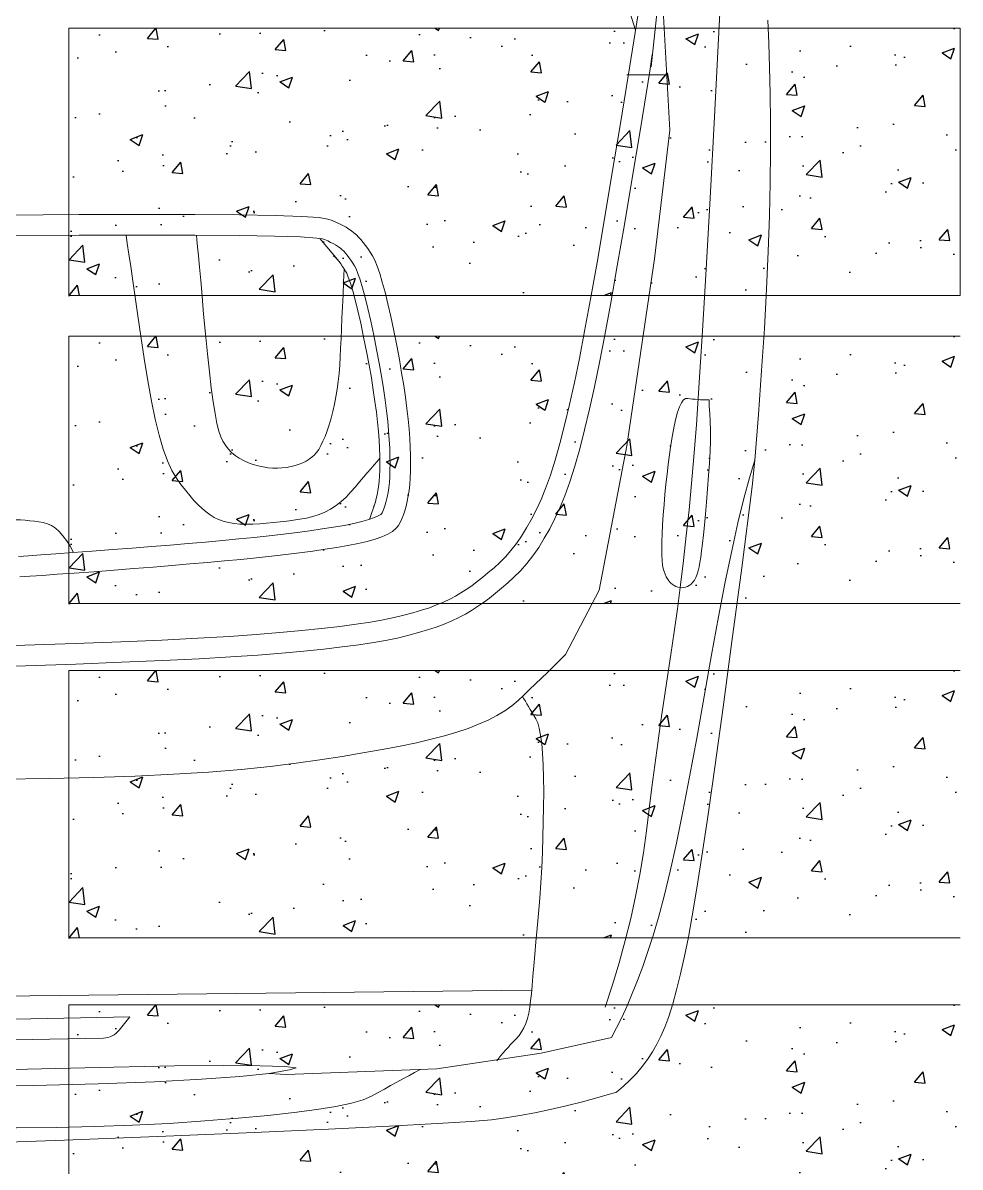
# Model space of a CAD drawing. Header units: millimetres. Extents: x 971.3 to 1010.6, y 593 to 619.8.
# Drawn here: x 978.296 to 979.348, y 596.589 to 597.873 of the extents above; entities that cross this region are included whole.
import ezdxf

# ---------------------------------------------------------------- set-up
doc = ezdxf.new("R2010")
doc.units = ezdxf.units.MM
doc.layers.add('1', color=253, linetype='Continuous', lineweight=0)
doc.layers.add('_mobiliário', color=7, linetype='Continuous', lineweight=5)
doc.layers.add('JANELA-V', color=40, linetype='Continuous')

# ---------------------------------------------------------------- blocks, each defined once
blk = doc.blocks.new('A$C0D511125')
at = {"layer": '_mobiliário'}
for p, q in [((3.8434, 1.7683), (3.8145, 1.7712)), ((3.7546, 1.7207), (3.7479, 1.7207)), ((3.4496, 1.677), (3.2773, 1.6675)), ((3.3885, 1.6736), (3.3885, 1.6296)), ((3.5919, 1.6601), (3.4496, 1.677)), ((3.2978, 1.6653), (3.3797, 1.6564)), ((3.3662, 1.6578), (3.3844, 1.6549)), ((3.7987, 1.6296), (3.5919, 1.6601)), ((3.3844, 1.6549), (3.4461, 1.645)), ((3.4461, 1.645), (3.5026, 1.6357)), ((3.5026, 1.6357), (3.5538, 1.6271)), ((3.5538, 1.6271), (3.5998, 1.6191)), ((3.5998, 1.6191), (3.6406, 1.6119)), ((3.958, 1.5992), (3.7987, 1.6296)), ((3.6406, 1.6119), (3.6762, 1.6053)), ((3.6762, 1.6053), (3.7065, 1.5994)), ((3.7065, 1.5994), (3.7334, 1.5939)), ((3.7334, 1.5939), (3.7582, 1.5884)), ((4.0292, 1.5619), (3.958, 1.5992)), ((3.7582, 1.5884), (3.7811, 1.5829)), ((3.7811, 1.5829), (3.8021, 1.5775)), ((3.8021, 1.5775), (3.8212, 1.5721)), ((3.8212, 1.5721), (3.8384, 1.5666)), ((3.8384, 1.5666), (3.8537, 1.5612)), ((3.8537, 1.5612), (3.8671, 1.5557)), ((3.8671, 1.5557), (3.8791, 1.5501)), ((3.8791, 1.5501), (3.8903, 1.5444)), ((3.8903, 1.5444), (3.9008, 1.5384)), ((3.9008, 1.5384), (3.9108, 1.5322)), ((3.9108, 1.5322), (3.9201, 1.5258)), ((3.9201, 1.5258), (3.9287, 1.519)), ((3.9287, 1.519), (3.9368, 1.512)), ((3.9368, 1.512), (3.9439, 1.5048)), ((3.9439, 1.5048), (3.9502, 1.4979)), ((3.9502, 1.4979), (3.9561, 1.4912)), ((3.9561, 1.4912), (3.9616, 1.4846)), ((3.9616, 1.4846), (3.9668, 1.4779)), ((3.9668, 1.4779), (3.9717, 1.4713)), ((3.9717, 1.4713), (3.9763, 1.4646)), ((3.9763, 1.4646), (3.9806, 1.458)), ((3.9806, 1.458), (3.9846, 1.4512)), ((3.9846, 1.4512), (3.9884, 1.444)), ((3.9884, 1.444), (3.9921, 1.4361)), ((3.9921, 1.4361), (3.9956, 1.4277)), ((3.9956, 1.4277), (3.9989, 1.4188)), ((3.9989, 1.4188), (4.0021, 1.4093)), ((4.0021, 1.4093), (4.0051, 1.3993)), ((4.0051, 1.3993), (4.0079, 1.3887)), ((4.0079, 1.3887), (4.0107, 1.3774)), ((4.0107, 1.3774), (4.0133, 1.3646)), ((3.7615, 1.3528), (3.7726, 1.354)), ((3.7726, 1.354), (3.7828, 1.355)), ((3.7828, 1.355), (3.7925, 1.3557)), ((3.7925, 1.3557), (3.8017, 1.3562)), ((3.8017, 1.3562), (3.8102, 1.3565)), ((3.8102, 1.3565), (3.8182, 1.3566)), ((3.8182, 1.3566), (3.8255, 1.3565)), ((3.8255, 1.3565), (3.8321, 1.3562)), ((3.8321, 1.3562), (3.8381, 1.3557)), ((3.8381, 1.3557), (3.8434, 1.3552)), ((3.8434, 1.3552), (3.8484, 1.3544)), ((3.8484, 1.3544), (3.8529, 1.3536)), ((3.8529, 1.3536), (3.8569, 1.3526)), ((4.0133, 1.3646), (4.0159, 1.35)), ((3.6784, 1.3386), (3.6942, 1.3418)), ((3.6942, 1.3418), (3.7093, 1.3446)), ((3.7093, 1.3446), (3.7235, 1.3472)), ((3.7235, 1.3472), (3.737, 1.3493)), ((3.737, 1.3493), (3.7497, 1.3512)), ((3.7497, 1.3512), (3.7615, 1.3528)), ((3.8569, 1.3526), (3.8604, 1.3517)), ((3.8604, 1.3517), (3.8799, 1.3452)), ((3.8633, 1.3507), (3.8657, 1.3498)), ((3.8657, 1.3498), (3.8659, 1.3496)), ((4.0159, 1.35), (4.0184, 1.3335)), ((3.6272, 1.3266), (3.6374, 1.3293)), ((3.6374, 1.3293), (3.6494, 1.3323)), ((3.6494, 1.3323), (3.6631, 1.3354)), ((3.6631, 1.3354), (3.6784, 1.3386)), ((4.0184, 1.3335), (4.0208, 1.315)), ((3.5999, 1.3151), (3.6028, 1.3171)), ((3.6028, 1.3171), (3.6054, 1.3187)), ((3.6054, 1.3187), (3.6079, 1.32)), ((3.6079, 1.32), (3.6122, 1.3217)), ((3.6122, 1.3217), (3.6187, 1.324)), ((3.6187, 1.324), (3.6272, 1.3266)), ((3.5694, 1.2902), (3.595, 1.3116)), ((3.5885, 1.3051), (3.5893, 1.3062)), ((3.5893, 1.3062), (3.5902, 1.3072)), ((3.5902, 1.3072), (3.5915, 1.3085)), ((3.5915, 1.3085), (3.5931, 1.3099)), ((3.595, 1.3116), (3.5973, 1.3133)), ((3.5973, 1.3133), (3.5999, 1.3151)), ((4.0208, 1.315), (4.0232, 1.2947)), ((4.0232, 1.2947), (4.0254, 1.2724)), ((4.0254, 1.2724), (4.0277, 1.2481)), ((4.4933, 1.253), (4.4922, 1.2341)), ((4.0277, 1.2481), (4.0298, 1.2218)), ((4.0298, 1.2218), (4.0319, 1.1918)), ((4.0319, 1.1918), (4.034, 1.1567)), ((4.034, 1.1567), (4.036, 1.1165)), ((4.036, 1.1165), (4.0379, 1.0711)), ((4.0379, 1.0711), (4.0398, 1.0206)), ((4.0398, 1.0206), (4.0416, 0.9649)), ((4.0416, 0.9649), (4.0424, 0.9399))]:
    blk.add_line(p, q, dxfattribs=at)
for points in [[(3.8145, 1.7712), (3.7638, 1.7752), (3.7153, 1.7787), (3.6691, 1.7817), (3.6253, 1.7841), (3.5838, 1.786), (3.5445, 1.7873), (3.5076, 1.7881), (3.473, 1.7884), (3.4404, 1.7883), (3.4096, 1.788), (3.3806, 1.7874), (3.3535, 1.7867), (3.3281, 1.7857)], [(3.8145, 1.7712), (3.8338, 1.7653), (3.8569, 1.759), (3.8838, 1.7525), (3.9145, 1.7456), (3.9491, 1.7384), (3.9875, 1.7309), (4.0297, 1.7231), (4.0758, 1.715), (4.1219, 1.7069), (4.1643, 1.699), (4.2029, 1.6915), (4.2378, 1.6844), (4.2689, 1.6775), (4.2963, 1.6709), (4.32, 1.6647), (4.3399, 1.6588), (4.3574, 1.653), (4.374, 1.6473), (4.3896, 1.6415), (4.4041, 1.6357), (4.4177, 1.63), (4.4303, 1.6242), (4.4419, 1.6184), (4.4525, 1.6127)], [(4.419, 1.6056), (4.3945, 1.6137), (4.37, 1.6211), (4.3455, 1.6279), (4.3211, 1.6339), (4.2968, 1.6393), (4.2725, 1.644), (4.2483, 1.648), (4.2241, 1.6513), (4.1999, 1.6543), (4.1757, 1.6574), (4.1514, 1.6607), (4.1271, 1.664), (4.1027, 1.6674), (4.0782, 1.671), (4.0537, 1.6746), (4.0292, 1.6784), (4.0043, 1.6821), (3.9787, 1.6857), (3.9524, 1.6891), (3.9254, 1.6923), (3.8977, 1.6954), (3.8694, 1.6984), (3.8403, 1.7011), (3.8106, 1.7038), (3.7751, 1.7065), (3.7287, 1.7097), (3.6715, 1.7133), (3.6035, 1.7173), (3.5247, 1.7217), (3.435, 1.7266), (3.3345, 1.7319), (3.2231, 1.7376)], [(3.8434, 1.7683), (3.9335, 1.7566), (4.0149, 1.7458), (4.0874, 1.736), (4.1512, 1.7272), (4.2061, 1.7195), (4.2523, 1.7127), (4.2897, 1.7068), (4.3182, 1.702), (4.3415, 1.6977), (4.3628, 1.6934), (4.3822, 1.689), (4.3998, 1.6847), (4.4154, 1.6804), (4.4292, 1.6761), (4.4411, 1.6718), (4.451, 1.6674), (4.4599, 1.6629), (4.4684, 1.6579), (4.4767, 1.6524), (4.4846, 1.6465), (4.4922, 1.6402), (4.4995, 1.6334), (4.5064, 1.6261), (4.5131, 1.6184)], [(3.7546, 1.7207), (3.7627, 1.7214), (3.7718, 1.7219), (3.7818, 1.722), (3.7928, 1.722), (3.8047, 1.7216), (3.8176, 1.721), (3.8314, 1.7201), (3.8462, 1.719), (3.8608, 1.7178), (3.8741, 1.7166), (3.8862, 1.7154), (3.897, 1.7143), (3.9065, 1.7133), (3.9148, 1.7123), (3.9218, 1.7114), (3.9275, 1.7105), (3.9324, 1.7096), (3.9367, 1.7085), (3.9406, 1.7073), (3.944, 1.7059), (3.947, 1.7043), (3.9494, 1.7026), (3.9514, 1.7007), (3.9529, 1.6987), (3.954, 1.6966), (3.9548, 1.6945), (3.9553, 1.6923), (3.9555, 1.6902), (3.9553, 1.6881), (3.9548, 1.686), (3.954, 1.6839), (3.9529, 1.6818), (3.9515, 1.6797), (3.9499, 1.6778), (3.9479, 1.6761), (3.9457, 1.6746), (3.9433, 1.6732), (3.9405, 1.6719), (3.9375, 1.6708), (3.9343, 1.6699), (3.9304, 1.6692), (3.9255, 1.6686), (3.9196, 1.6683), (3.9127, 1.6682), (3.9048, 1.6683), (3.8958, 1.6686), (3.8859, 1.6692), (3.875, 1.6699), (3.8636, 1.6708), (3.8523, 1.6718), (3.8411, 1.6729), (3.8301, 1.6741), (3.8191, 1.6755), (3.8082, 1.6769), (3.7975, 1.6784), (3.7868, 1.6801), (3.7769, 1.6818), (3.7684, 1.6837), (3.7613, 1.6856), (3.7555, 1.6877), (3.7511, 1.6899), (3.7481, 1.6921), (3.7464, 1.6945), (3.7462, 1.697), (3.7466, 1.6996), (3.7469, 1.7023), (3.7472, 1.7051), (3.7474, 1.708), (3.7476, 1.711), (3.7477, 1.7141), (3.7478, 1.7174), (3.7479, 1.7207)], [(3.2909, 1.6468), (3.3808, 1.6325), (3.4425, 1.6225), (3.4988, 1.6132), (3.55, 1.6047), (3.5959, 1.5967), (3.6365, 1.5895), (3.6719, 1.583), (3.7021, 1.5772), (3.7286, 1.5717), (3.7531, 1.5663), (3.7757, 1.5609), (3.7962, 1.5556), (3.8146, 1.5503), (3.8311, 1.5451), (3.8456, 1.5399), (3.858, 1.5348), (3.8691, 1.5297), (3.8795, 1.5244), (3.8892, 1.5189), (3.8983, 1.5133), (3.9066, 1.5075), (3.9143, 1.5015), (3.9212, 1.4954), (3.9275, 1.4891), (3.9333, 1.4828), (3.9387, 1.4765), (3.9439, 1.4703), (3.9487, 1.4642), (3.9532, 1.4581), (3.9574, 1.452), (3.9612, 1.446), (3.9648, 1.4401), (3.9681, 1.4338), (3.9714, 1.4269), (3.9745, 1.4194), (3.9775, 1.4113), (3.9804, 1.4025), (3.9832, 1.3931), (3.9859, 1.383), (3.9885, 1.3724), (3.991, 1.3603), (3.9935, 1.3463), (3.9959, 1.3303), (3.9983, 1.3123), (4.0006, 1.2922), (4.0028, 1.2702), (4.005, 1.2461), (4.0072, 1.22), (4.0093, 1.1903), (4.0113, 1.1555), (4.0133, 1.1155), (4.0152, 1.0702), (4.0171, 1.0198), (4.0189, 0.9642), (4.0196, 0.9402)], [(3.3391, 1.6392), (3.176, 1.5879), (2.9307, 1.5266), (2.7157, 1.513), (2.3822, 1.513), (2.1426, 1.5535)], [(4.4525, 1.6127), (4.4698, 1.5348), (4.4871, 1.4195), (4.4933, 1.253)], [(4.5131, 1.6184), (4.5186, 1.5992), (4.5236, 1.5806), (4.5282, 1.5625), (4.5322, 1.5449), (4.5358, 1.5279), (4.5388, 1.5114), (4.5413, 1.4955), (4.5434, 1.4801), (4.5454, 1.4574), (4.5478, 1.4199), (4.5506, 1.3674), (4.5539, 1.2999), (4.5575, 1.2175), (4.5615, 1.1201), (4.566, 1.0078), (4.5688, 0.9347)], [(4.0292, 1.5619), (4.0359, 1.5552), (4.0425, 1.5485), (4.0491, 1.5418), (4.0555, 1.5353), (4.0618, 1.5287), (4.068, 1.5222), (4.0741, 1.5158), (4.08, 1.5094), (4.0858, 1.5026), (4.0914, 1.4949), (4.0966, 1.4861), (4.1017, 1.4764), (4.1064, 1.4658), (4.1109, 1.4542), (4.1151, 1.4417), (4.119, 1.4282), (4.1228, 1.4134), (4.1267, 1.397), (4.1305, 1.3789), (4.1343, 1.3592), (4.1381, 1.3379), (4.1419, 1.3149), (4.1457, 1.2903), (4.1495, 1.264), (4.1531, 1.2352), (4.1564, 1.2031), (4.1592, 1.1675), (4.1616, 1.1285), (4.1636, 1.0862), (4.1652, 1.0404), (4.1664, 0.9912), (4.1672, 0.9387)], [(4.0756, 1.5142), (4.0782, 1.5158), (4.081, 1.5175), (4.0839, 1.5192), (4.0869, 1.521), (4.0901, 1.5229), (4.0934, 1.5249), (4.0968, 1.5269), (4.1003, 1.5291), (4.1047, 1.5311), (4.1108, 1.5328), (4.1184, 1.5343), (4.1277, 1.5355), (4.1387, 1.5365), (4.1512, 1.5372), (4.1654, 1.5376), (4.1811, 1.5377), (4.1978, 1.5376), (4.2144, 1.5373), (4.2311, 1.5369), (4.2479, 1.5363), (4.2647, 1.5355), (4.2815, 1.5345), (4.2984, 1.5333), (4.3154, 1.5319), (4.3317, 1.5305), (4.3468, 1.5292), (4.3608, 1.528), (4.3735, 1.5269), (4.3849, 1.5259), (4.3952, 1.5249), (4.4042, 1.5241), (4.4121, 1.5233), (4.419, 1.5224), (4.4255, 1.5212), (4.4315, 1.5197), (4.437, 1.5179), (4.4419, 1.5158), (4.4464, 1.5133), (4.4504, 1.5105), (4.4539, 1.5074), (4.4571, 1.5043), (4.4603, 1.5012), (4.4635, 1.4983), (4.4665, 1.4956), (4.4696, 1.4929), (4.4726, 1.4904), (4.4755, 1.4881), (4.4785, 1.4858)], [(4.4004, 1.5244), (4.407, 0.9363)], [(4.4878, 1.4013), (4.4913, 1.395), (4.4948, 1.3885), (4.4984, 1.382), (4.5021, 1.3753), (4.5058, 1.3685), (4.5096, 1.3616), (4.5135, 1.3546), (4.5174, 1.3475), (4.5213, 1.3383), (4.5251, 1.3251), (4.5287, 1.308), (4.5322, 1.2869), (4.5356, 1.2619), (4.5388, 1.2329), (4.5419, 1.1999), (4.5448, 1.163), (4.5475, 1.1235), (4.5495, 1.083), (4.5511, 1.0414), (4.5521, 0.9987), (4.5525, 0.9549), (4.5525, 0.9349)], [(3.5436, 0.9449), (3.5431, 1.0239), (3.5429, 1.0929), (3.543, 1.1521), (3.5434, 1.2013), (3.5441, 1.2407), (3.545, 1.2701), (3.5463, 1.2896), (3.5479, 1.2992), (3.5496, 1.3038), (3.5514, 1.308), (3.5532, 1.312), (3.5551, 1.3157), (3.557, 1.3192), (3.559, 1.3224), (3.561, 1.3253), (3.5631, 1.328), (3.5654, 1.3306), (3.5679, 1.3331), (3.5707, 1.3356), (3.5737, 1.3382), (3.577, 1.3407), (3.5806, 1.3432), (3.5844, 1.3458), (3.5885, 1.3483), (3.5935, 1.3509), (3.6001, 1.3536), (3.6082, 1.3564), (3.6178, 1.3593), (3.6289, 1.3623), (3.6416, 1.3655), (3.6558, 1.3687), (3.6716, 1.372), (3.6877, 1.3752), (3.7032, 1.3782), (3.7178, 1.3807), (3.7318, 1.383), (3.7449, 1.385), (3.7574, 1.3866), (3.7691, 1.3879), (3.7801, 1.3889), (3.7904, 1.3897), (3.8002, 1.3902), (3.8094, 1.3905), (3.8182, 1.3906), (3.8264, 1.3905), (3.8341, 1.3902), (3.8412, 1.3897), (3.8478, 1.3889), (3.854, 1.388), (3.8598, 1.3869), (3.8652, 1.3857), (3.8703, 1.3843), (3.875, 1.3827), (3.8793, 1.381), (3.8833, 1.3791), (3.8868, 1.3771), (3.8901, 1.3744), (3.8933, 1.3704), (3.8963, 1.3653), (3.8991, 1.3589), (3.9018, 1.3513), (3.9043, 1.3425), (3.9067, 1.3325), (3.9089, 1.3212), (3.911, 1.309), (3.913, 1.2961), (3.915, 1.2824), (3.9169, 1.2679), (3.9188, 1.2527), (3.9206, 1.2368), (3.9224, 1.2202), (3.9241, 1.2028), (3.9258, 1.1847), (3.9275, 1.166), (3.9292, 1.1466), (3.9309, 1.1266), (3.9326, 1.106), (3.9343, 1.0847), (3.936, 1.0628), (3.9377, 1.0403), (3.9393, 1.0187), (3.9406, 0.9998), (3.9418, 0.9835), (3.9428, 0.9697), (3.9435, 0.9586)], [(3.5663, 0.945), (3.5658, 1.024), (3.5656, 1.0929), (3.5657, 1.152), (3.5661, 1.2011), (3.5668, 1.2401), (3.5677, 1.269), (3.5689, 1.2871), (3.5699, 1.2933), (3.5707, 1.2954), (3.5722, 1.2989), (3.5737, 1.3022), (3.5751, 1.3051), (3.5766, 1.3077), (3.578, 1.3099), (3.5793, 1.3118), (3.5806, 1.3135), (3.5819, 1.315), (3.5836, 1.3167), (3.5856, 1.3185), (3.5879, 1.3204), (3.5905, 1.3224), (3.5934, 1.3245), (3.5967, 1.3266), (3.5998, 1.3285), (3.6031, 1.3303), (3.6081, 1.3324), (3.6152, 1.3348), (3.624, 1.3375), (3.6346, 1.3403), (3.6468, 1.3434), (3.6607, 1.3465), (3.6762, 1.3498), (3.6921, 1.3529), (3.7072, 1.3558), (3.7216, 1.3584), (3.7352, 1.3606), (3.7481, 1.3625), (3.7601, 1.3641), (3.7714, 1.3653), (3.7819, 1.3663), (3.7918, 1.367), (3.8012, 1.3675), (3.81, 1.3678), (3.8182, 1.3679), (3.8258, 1.3678), (3.8328, 1.3675), (3.8391, 1.3671), (3.8449, 1.3664), (3.8502, 1.3656), (3.8552, 1.3647), (3.8597, 1.3637), (3.8637, 1.3626), (3.8672, 1.3614), (3.8702, 1.3602), (3.8727, 1.359), (3.8739, 1.3583), (3.8745, 1.3576), (3.876, 1.3549), (3.878, 1.3505), (3.8801, 1.3444), (3.8823, 1.3368), (3.8845, 1.3277), (3.8865, 1.3171), (3.8885, 1.3053), (3.8905, 1.2927), (3.8925, 1.2792), (3.8944, 1.265), (3.8962, 1.2501), (3.898, 1.2343), (3.8998, 1.2178), (3.9015, 1.2006), (3.9032, 1.1826), (3.9049, 1.1639), (3.9066, 1.1446), (3.9083, 1.1247), (3.9099, 1.1041), (3.9116, 1.0829), (3.9133, 1.0611), (3.915, 1.0386), (3.9166, 1.0171), (3.918, 0.9982), (3.9191, 0.9819), (3.9201, 0.9682), (3.9208, 0.9572)], [(3.5657, 1.076), (3.575, 1.0774), (3.5866, 1.0791), (3.6003, 1.0811), (3.6163, 1.0835), (3.6344, 1.0862), (3.6548, 1.0892), (3.6773, 1.0925), (3.7021, 1.0961), (3.7268, 1.1), (3.7491, 1.1041), (3.7691, 1.1083), (3.7868, 1.1126), (3.8022, 1.1172), (3.8152, 1.1218), (3.8259, 1.1267), (3.8343, 1.1317), (3.8412, 1.1367), (3.8476, 1.1416), (3.8535, 1.1464), (3.8589, 1.1511), (3.8637, 1.1557), (3.868, 1.1602), (3.8717, 1.1646), (3.875, 1.1689), (3.8777, 1.1734), (3.8801, 1.1782), (3.882, 1.1835), (3.8834, 1.1892), (3.8845, 1.1954), (3.8851, 1.2019), (3.8853, 1.2089), (3.8851, 1.2163), (3.8847, 1.2239), (3.8841, 1.2314), (3.8834, 1.2389), (3.8826, 1.2463), (3.8817, 1.2537), (3.8807, 1.2611), (3.8796, 1.2683), (3.8784, 1.2755), (3.8768, 1.2826), (3.8746, 1.2894), (3.8719, 1.2959), (3.8686, 1.3022), (3.8647, 1.3082), (3.8602, 1.3139), (3.8552, 1.3194), (3.8495, 1.3246), (3.8438, 1.3296), (3.8383, 1.3342), (3.8332, 1.3386), (3.8284, 1.3427), (3.8239, 1.3466), (3.8197, 1.3502), (3.8159, 1.3535), (3.8123, 1.3565)], [(3.5657, 1.1539), (3.571, 1.1544), (3.5786, 1.1551), (3.5886, 1.156), (3.6011, 1.1571), (3.6159, 1.1585), (3.6332, 1.16), (3.6529, 1.1618), (3.675, 1.1638), (3.6971, 1.166), (3.717, 1.1681), (3.7346, 1.1702), (3.75, 1.1723), (3.763, 1.1744), (3.7738, 1.1765), (3.7823, 1.1786), (3.7885, 1.1808), (3.7934, 1.1831), (3.798, 1.1858), (3.8021, 1.189), (3.8059, 1.1926), (3.8093, 1.1966), (3.8124, 1.2011), (3.815, 1.2059), (3.8173, 1.2112), (3.8193, 1.2167), (3.8208, 1.2221), (3.822, 1.2275), (3.8228, 1.2328), (3.8233, 1.2381), (3.8234, 1.2433), (3.8231, 1.2484), (3.8224, 1.2535), (3.8215, 1.2585), (3.8203, 1.2631), (3.8189, 1.2673), (3.8173, 1.2713), (3.8155, 1.275), (3.8135, 1.2783), (3.8113, 1.2813), (3.8089, 1.284), (3.806, 1.2865), (3.8025, 1.289), (3.7984, 1.2914), (3.7936, 1.2937), (3.7882, 1.296), (3.7822, 1.2983), (3.7755, 1.3005), (3.7682, 1.3026), (3.7605, 1.3046), (3.7525, 1.3064), (3.7444, 1.308), (3.736, 1.3094), (3.7274, 1.3106), (3.7186, 1.3115), (3.7096, 1.3123), (3.7004, 1.3128), (3.6907, 1.3132), (3.6803, 1.3137), (3.6692, 1.3142), (3.6574, 1.3147), (3.6449, 1.3153), (3.6316, 1.3159), (3.6177, 1.3165), (3.603, 1.3172)], [(4.486, 1.2641), (4.4846, 1.2517), (4.4837, 1.2242), (4.4835, 1.1835), (4.484, 1.1296), (4.4852, 1.0626), (4.4871, 0.9824), (4.4883, 0.9355)], [(4.486, 1.2641), (4.4884, 1.2568), (4.4922, 1.2341), (4.4956, 1.2017), (4.4987, 1.1594), (4.5014, 1.1073), (4.5037, 1.0453), (4.5057, 0.9736), (4.5065, 0.9353)], [(4.4299, 1.08), (4.4323, 0.9525), (4.4315, 0.9361)], [(3.9165, 1.0179), (3.9095, 1.0141), (3.9033, 1.0102), (3.898, 1.0062), (3.8934, 1.0021), (3.8897, 0.9979), (3.8868, 0.9935), (3.8847, 0.989), (3.8834, 0.9844), (3.8826, 0.9797), (3.882, 0.9748), (3.8814, 0.9697), (3.8809, 0.9645), (3.8805, 0.9592), (3.8803, 0.9536), (3.8801, 0.948), (3.8801, 0.9421), (3.8801, 0.9415)]]:
    blk.add_lwpolyline(points, dxfattribs=at)
blk.add_lwpolyline([(4.4299, 1.08), (4.4445, 1.0684, -0.22458), (4.4532, 1.051), (4.455, 0.9522), (4.4542, 0.935)], format="xyb", dxfattribs=at)

msp = doc.modelspace()

# ---------------------------------------------------------------- hatches: boundary and pattern name
at = {"layer": 'JANELA-V', "true_color": 0xfbd593}
h = msp.add_hatch(dxfattribs=at)
h.set_pattern_fill('AR-CONC', color=41, scale=0.02, style=0)
h.set_pattern_definition([(50, (978.34818, 597.56716), (0.143452, -0.01255), [0.015, -0.165]), (355, (978.34818, 597.56716), (-0.02775, 0.150438), [0.012, -0.132]), (100.451, (978.36014, 597.56612), (0.115702, 0.137888), [0.012748, -0.140228]), (46.184, (978.34818, 597.60716), (0.213448, -0.033104), [0.0225, -0.2475]), (96.636, (978.36597, 597.6044), (0.186933, 0.194824), [0.019122, -0.210343]), (351.184, (978.34818, 597.60716), (0.186932, 0.194824), [0.018, -0.198]), (21, (978.36818, 597.59716), (0.119381, -0.080524), [0.015, -0.165]), (326, (978.36818, 597.59716), (0.048663, 0.14503), [0.012, -0.132]), (71.451, (978.37813, 597.59045), (0.168045, 0.064506), [0.012748, -0.140228]), (37.5, (978.348185, 597.567164), (0.002432, 0.0665788), [0, -0.1304, 0, -0.134, 0, -0.1325]), (7.5, (978.348185, 597.567164), (0.052614, 0.0788823), [0, -0.0764, 0, -0.1274, 0, -0.0505]), (327.5, (978.303585, 597.567164), (0.1067645, -0.004511), [0, -0.05, 0, -0.156, 0, -0.207]), (317.5, (978.28358, 597.56716), (0.116637, 0.020021), [0, -0.065, 0, -0.1036, 0, -0.147])])
h.paths.add_polyline_path([(979.3482, 597.8672), (978.3482, 597.8672), (978.3482, 597.5672), (979.3482, 597.5672)])
h = msp.add_hatch(dxfattribs=at)
h.set_pattern_fill('AR-CONC', color=41, scale=0.02, style=0)
h.set_pattern_definition([(50, (978.34818, 597.22151), (0.143452, -0.01255), [0.015, -0.165]), (355, (978.34818, 597.2215), (-0.02775, 0.150438), [0.012, -0.132]), (100.451, (978.36014, 597.22046), (0.115702, 0.137888), [0.012748, -0.140228]), (46.184, (978.34818, 597.2615), (0.213448, -0.033104), [0.0225, -0.2475]), (96.636, (978.36597, 597.25875), (0.186933, 0.194824), [0.019122, -0.210343]), (351.184, (978.34818, 597.2615), (0.186932, 0.194824), [0.018, -0.198]), (21, (978.36818, 597.25151), (0.119381, -0.080524), [0.015, -0.165]), (326, (978.36818, 597.2515), (0.048663, 0.14503), [0.012, -0.132]), (71.451, (978.37813, 597.2448), (0.168045, 0.064506), [0.012748, -0.140228]), (37.5, (978.348185, 597.221507), (0.002432, 0.0665788), [0, -0.1304, 0, -0.134, 0, -0.1325]), (7.5, (978.348185, 597.22151), (0.052614, 0.0788823), [0, -0.0764, 0, -0.1274, 0, -0.0505]), (327.5, (978.303585, 597.221507), (0.1067645, -0.004511), [0, -0.05, 0, -0.156, 0, -0.207]), (317.5, (978.28358, 597.22151), (0.116637, 0.020021), [0, -0.065, 0, -0.1036, 0, -0.147])])
h.paths.add_polyline_path([(979.3482, 597.5215), (978.3482, 597.5215), (978.3482, 597.2215), (979.3482, 597.2215)])
h = msp.add_hatch(dxfattribs=at)
h.set_pattern_fill('AR-CONC', color=41, scale=0.02, style=0)
h.set_pattern_definition([(50, (978.34818, 596.84651), (0.143452, -0.01255), [0.015, -0.165]), (355, (978.34818, 596.8465), (-0.02775, 0.150438), [0.012, -0.132]), (100.451, (978.36014, 596.84546), (0.115702, 0.137888), [0.012748, -0.140228]), (46.184, (978.34818, 596.8865), (0.213448, -0.033104), [0.0225, -0.2475]), (96.636, (978.36597, 596.88375), (0.186933, 0.194824), [0.019122, -0.210343]), (351.184, (978.34818, 596.8865), (0.186932, 0.194824), [0.018, -0.198]), (21, (978.36818, 596.87651), (0.119381, -0.080524), [0.015, -0.165]), (326, (978.36818, 596.8765), (0.048663, 0.14503), [0.012, -0.132]), (71.451, (978.37813, 596.8698), (0.168045, 0.064506), [0.012748, -0.140228]), (37.5, (978.348185, 596.846507), (0.002432, 0.0665788), [0, -0.1304, 0, -0.134, 0, -0.1325]), (7.5, (978.348185, 596.84651), (0.052614, 0.0788823), [0, -0.0764, 0, -0.1274, 0, -0.0505]), (327.5, (978.303585, 596.846507), (0.1067645, -0.004511), [0, -0.05, 0, -0.156, 0, -0.207]), (317.5, (978.28358, 596.84651), (0.116637, 0.020021), [0, -0.065, 0, -0.1036, 0, -0.147])])
h.paths.add_polyline_path([(979.3482, 597.1465), (978.3482, 597.1465), (978.3482, 596.8465), (979.3482, 596.8465)])
h = msp.add_hatch(dxfattribs=at)
h.set_pattern_fill('AR-CONC', color=41, scale=0.02, style=0)
h.set_pattern_definition([(50, (978.34818, 596.47151), (0.143452, -0.01255), [0.015, -0.165]), (355, (978.34818, 596.4715), (-0.02775, 0.150438), [0.012, -0.132]), (100.451, (978.36014, 596.47046), (0.115702, 0.137888), [0.012748, -0.140228]), (46.184, (978.34818, 596.5115), (0.213448, -0.033104), [0.0225, -0.2475]), (96.636, (978.36597, 596.50875), (0.186933, 0.194824), [0.019122, -0.210343]), (351.184, (978.34818, 596.5115), (0.186932, 0.194824), [0.018, -0.198]), (21, (978.36818, 596.50151), (0.119381, -0.080524), [0.015, -0.165]), (326, (978.36818, 596.5015), (0.048663, 0.14503), [0.012, -0.132]), (71.451, (978.37813, 596.4948), (0.168045, 0.064506), [0.012748, -0.140228]), (37.5, (978.348185, 596.471507), (0.002432, 0.0665788), [0, -0.1304, 0, -0.134, 0, -0.1325]), (7.5, (978.348185, 596.47151), (0.052614, 0.0788823), [0, -0.0764, 0, -0.1274, 0, -0.0505]), (327.5, (978.303585, 596.471507), (0.1067645, -0.004511), [0, -0.05, 0, -0.156, 0, -0.207]), (317.5, (978.28358, 596.47151), (0.116637, 0.020021), [0, -0.065, 0, -0.1036, 0, -0.147])])
h.paths.add_polyline_path([(979.3482, 596.7715), (978.3482, 596.7715), (978.3482, 596.4715), (979.3482, 596.4715)])

# ---------------------------------------------------------------- linework, layer by layer
at = {"layer": '1'}
for p, q in [((978.3482, 597.8672), (979.3482, 597.8672)), ((978.3482, 597.8672), (978.3482, 597.5672)), ((979.3482, 597.8672), (979.3482, 597.5672)), ((979.3482, 597.8672), (979.3482, 597.5672)), ((978.3482, 597.5672), (979.3482, 597.5672)), ((978.3482, 597.5215), (979.3482, 597.5215)), ((978.3482, 597.5215), (978.3482, 597.2215)), ((978.3482, 597.2215), (979.3482, 597.2215)), ((978.3482, 597.1465), (979.3482, 597.1465)), ((978.3482, 597.1465), (978.3482, 596.8465)), ((978.3482, 596.8465), (979.3482, 596.8465)), ((978.3482, 596.7715), (979.3482, 596.7715)), ((978.3482, 596.7715), (978.3482, 596.4715))]:
    msp.add_line(p, q, dxfattribs=at)

# ---------------------------------------------------------------- block references
at = {"layer": '_mobiliário', "xscale": 1.014999999999986, "yscale": 1.014999999999986, "zscale": 1.014999999999986, "rotation": 270}
msp.add_blockref('A$C0D511125', (977.3201, 601.2541), dxfattribs=at)

doc.saveas('drawing.dxf')
